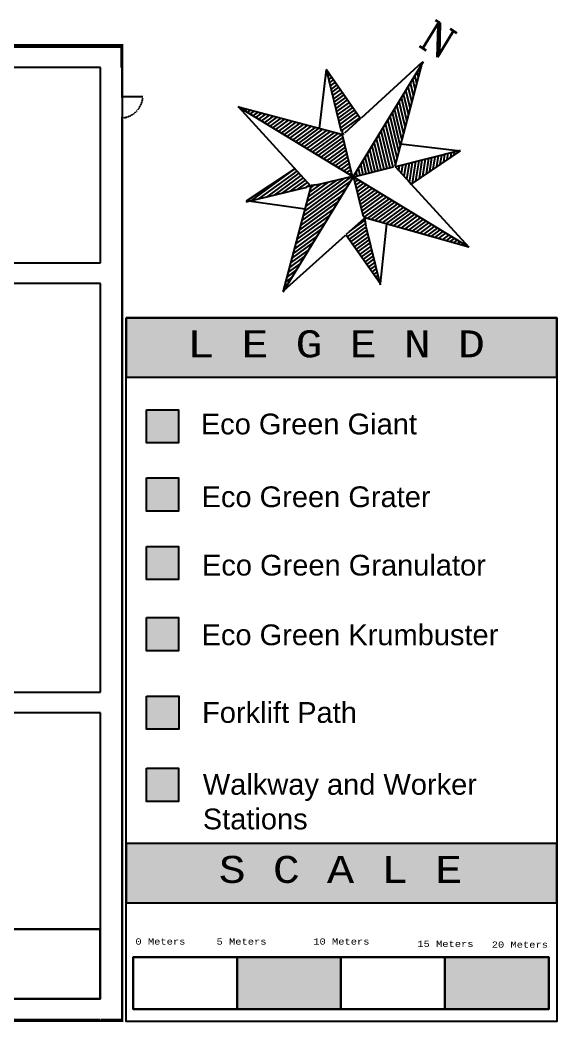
# Model space of a CAD drawing. Header units: millimetres. Extents: x 3191 to 879702, y -27549 to 222194.
# Drawn here: x 174287 to 200131, y -6863 to 41398 of the extents above; entities that cross this region are included whole.
import ezdxf
from ezdxf.enums import TextEntityAlignment as Align

# ---------------------------------------------------------------- set-up
doc = ezdxf.new("R2010")
doc.units = ezdxf.units.MM
doc.header["$MEASUREMENT"] = 0
doc.linetypes.add('ACAD_ISO03W100', pattern=[30, 12, -18])
for name, color, linetype in [('Dashed', 7, 'ACAD_ISO03W100'), ('Forklift-Forkliftway', 30, 'Continuous'), ('Giant', 31, 'Continuous'), ('Granulator', 11, 'Continuous'), ('Grater', 130, 'Continuous'), ('Krumbuster', 112, 'Continuous'), ('Worker-Walkway', 8, 'Continuous')]:
    doc.layers.add(name, color=color, linetype=linetype)
doc.styles.add('COMPLEX', font='complex', dxfattribs={"width": 1.2, "height": 1})
doc.styles.get("Standard").update_dxf_attribs({"font": 'arial.ttf'})

# ---------------------------------------------------------------- blocks, each defined once
blk = doc.blocks.new('*X41')
at = {"color": 0}
for p, q in [((700, 421.47), (700, 421.47)), ((700.3, 420.47), (700, 420.76)), ((700.6, 419.46), (700, 420.06)), ((700.9, 418.45), (700, 419.35)), ((701.2, 417.45), (700, 418.64)), ((701.49, 416.44), (700, 417.94)), ((701.79, 415.43), (700, 417.23)), ((702.09, 414.43), (700, 416.52)), ((702.39, 413.42), (700, 415.81)), ((702.69, 412.41), (700, 415.11)), ((702.99, 411.41), (700, 414.4)), ((703.29, 410.4), (700, 413.69)), ((703.59, 409.39), (700, 412.99)), ((703.89, 408.39), (700, 412.28)), ((704.19, 407.38), (700, 411.57)), ((704.49, 406.37), (700, 410.86)), ((704.79, 405.37), (700, 410.16)), ((704.75, 404.7), (700, 409.45)), ((704.4, 404.35), (700, 408.74)), ((704.04, 403.99), (700, 408.04)), ((703.69, 403.64), (700, 407.33)), ((703.34, 403.28), (700, 406.62)), ((702.99, 402.92), (700, 405.92)), ((702.64, 402.57), (700, 405.21)), ((702.29, 402.21), (700, 404.5)), ((701.94, 401.86), (700, 403.79)), ((701.58, 401.5), (700, 403.09)), ((701.23, 401.15), (700, 402.38)), ((700.88, 400.79), (700, 401.67)), ((700.53, 400.44), (700, 400.97)), ((700.18, 400.08), (700, 400.26))]:
    blk.add_line(p, q, dxfattribs=at)
blk = doc.blocks.new('*X42')
at = {"color": 0}
for p, q in [((711.92, 410.98), (711.63, 411.67)), ((712.2, 411.6), (712.01, 412.06)), ((712.48, 412.22), (712.39, 412.44)), ((710.78, 408.5), (710.11, 410.13)), ((711.06, 409.12), (710.49, 410.51)), ((711.35, 409.74), (710.87, 410.9)), ((711.63, 410.36), (711.25, 411.28)), ((709.64, 406.01), (708.58, 408.58)), ((709.93, 406.63), (708.96, 408.97)), ((710.21, 407.25), (709.34, 409.35)), ((710.5, 407.87), (709.72, 409.74)), ((708.79, 404.15), (707.44, 407.42)), ((709.08, 404.77), (707.82, 407.81)), ((709.36, 405.39), (708.2, 408.2)), ((705.23, 404.9), (705.15, 405.11)), ((705.85, 404.72), (705.53, 405.49)), ((706.46, 404.55), (705.91, 405.88)), ((707.08, 404.37), (706.29, 406.27)), ((707.69, 404.19), (706.67, 406.65))]:
    blk.add_line(p, q, dxfattribs=at)
blk = doc.blocks.new('*X43')
at = {"color": 0}
for p, q in [((711.92, 410.98), (711.63, 411.67)), ((712.2, 411.6), (712.01, 412.06)), ((712.48, 412.22), (712.39, 412.44)), ((710.78, 408.5), (710.11, 410.13)), ((711.06, 409.12), (710.49, 410.51)), ((711.35, 409.74), (710.87, 410.9)), ((711.63, 410.36), (711.25, 411.28)), ((709.64, 406.01), (708.58, 408.58)), ((709.93, 406.63), (708.96, 408.97)), ((710.21, 407.25), (709.34, 409.35)), ((710.5, 407.87), (709.72, 409.74)), ((708.31, 404), (707.05, 407.04)), ((708.79, 404.15), (707.44, 407.42)), ((709.08, 404.77), (707.82, 407.81)), ((709.36, 405.39), (708.2, 408.2)), ((705.23, 404.9), (705.15, 405.11)), ((705.85, 404.72), (705.53, 405.49)), ((706.46, 404.55), (705.91, 405.88)), ((707.08, 404.37), (706.29, 406.27)), ((707.69, 404.19), (706.67, 406.65))]:
    blk.add_line(p, q, dxfattribs=at)
blk = doc.blocks.new('*X44')
at = {"color": 0}
for p, q in [((700.3, 399.8), (700.39, 400)), ((700.69, 399.42), (700.93, 400)), ((701.07, 399.04), (701.47, 400)), ((701.45, 398.65), (702.01, 400)), ((701.84, 398.27), (702.55, 400)), ((702.22, 397.89), (703.09, 400)), ((702.6, 397.51), (703.63, 400)), ((702.99, 397.13), (704.18, 400)), ((703.37, 396.75), (704.72, 400)), ((703.75, 396.37), (705.26, 400)), ((704.14, 395.99), (705.8, 400)), ((704.52, 395.61), (706.34, 400)), ((705.52, 395.42), (707.42, 400)), ((706.14, 395.59), (707.96, 400)), ((706.75, 395.76), (708.51, 400)), ((707.36, 395.92), (709.05, 400)), ((707.97, 396.09), (709.59, 400)), ((708.58, 396.26), (710.13, 400)), ((709.19, 396.43), (710.67, 400)), ((709.8, 396.6), (711.21, 400)), ((710.41, 396.77), (711.75, 400)), ((711.03, 396.94), (712.29, 400)), ((711.64, 397.11), (712.83, 400)), ((712.25, 397.28), (713.38, 400)), ((712.86, 397.45), (713.92, 400)), ((713.47, 397.61), (714.46, 400)), ((714.08, 397.78), (715, 400)), ((714.69, 397.95), (715.54, 400)), ((715.3, 398.12), (716.08, 400)), ((715.91, 398.29), (716.62, 400)), ((716.53, 398.46), (717.16, 400)), ((717.14, 398.63), (717.71, 400)), ((717.75, 398.8), (718.25, 400)), ((718.36, 398.97), (718.79, 400)), ((718.97, 399.13), (719.33, 400)), ((719.58, 399.3), (719.87, 400)), ((720.19, 399.47), (720.41, 400)), ((720.8, 399.64), (720.95, 400)), ((721.42, 399.81), (721.49, 400))]:
    blk.add_line(p, q, dxfattribs=at)
blk = doc.blocks.new('*X45')
at = {"color": 0}
for p, q in [((704.13, 392.06), (705.35, 394.99)), ((704.3, 391.16), (705.71, 394.56)), ((704.76, 390.95), (706.05, 394.08)), ((705.22, 390.75), (706.44, 393.7)), ((705.67, 390.55), (706.82, 393.32)), ((706.13, 390.35), (707.2, 392.94)), ((706.59, 390.14), (707.59, 392.56)), ((707.05, 389.94), (707.97, 392.18)), ((707.5, 389.74), (708.35, 391.79)), ((707.96, 389.54), (708.74, 391.41)), ((708.42, 389.34), (709.12, 391.03)), ((708.88, 389.13), (709.5, 390.65)), ((709.33, 388.93), (709.89, 390.27)), ((709.79, 388.73), (710.27, 389.89)), ((710.25, 388.53), (710.65, 389.51)), ((710.71, 388.33), (711.04, 389.13)), ((711.16, 388.12), (711.42, 388.75)), ((711.62, 387.92), (711.8, 388.37)), ((712.08, 387.72), (712.19, 387.98)), ((712.53, 387.52), (712.57, 387.6))]:
    blk.add_line(p, q, dxfattribs=at)
blk = doc.blocks.new('*X46')
at = {"color": 0}
for p, q in [((695.95, 391.9), (698.89, 398.99)), ((696.17, 391.13), (699.81, 399.91)), ((696.4, 390.37), (700, 399.07)), ((695.5, 393.42), (697.05, 397.17)), ((695.72, 392.66), (697.97, 398.08)), ((696.62, 389.61), (700, 397.76)), ((695.05, 394.94), (695.29, 395.53)), ((695.27, 394.18), (696.13, 396.25)), ((696.85, 388.85), (700, 396.45)), ((697.08, 388.09), (700, 395.15)), ((697.3, 387.32), (700, 393.84)), ((697.53, 386.56), (700, 392.53)), ((697.75, 385.8), (700, 391.23)), ((697.98, 385.04), (700, 389.92)), ((698.2, 384.27), (700, 388.61)), ((698.43, 383.51), (700, 387.31)), ((698.65, 382.75), (700, 386)), ((698.88, 381.99), (700, 384.69)), ((699.1, 381.23), (700, 383.39)), ((699.33, 380.46), (700, 382.08)), ((699.56, 379.7), (700, 380.77)), ((699.78, 378.94), (700, 379.47))]:
    blk.add_line(p, q, dxfattribs=at)
blk = doc.blocks.new('*X47')
at = {"color": 0}
for p, q in [((687.85, 388.02), (691.23, 396.19)), ((688.77, 388.94), (691.72, 396.05)), ((689.69, 389.85), (692.2, 395.91)), ((690.61, 390.76), (692.68, 395.77)), ((691.53, 391.68), (693.17, 395.63)), ((692.45, 392.59), (693.65, 395.49)), ((693.37, 393.51), (694.13, 395.35)), ((694.29, 394.42), (694.62, 395.21))]:
    blk.add_line(p, q, dxfattribs=at)
blk = doc.blocks.new('*X48')
at = {"color": 0}
for p, q in [((688.48, 400), (689.93, 403.5)), ((689.02, 400), (690.55, 403.68)), ((689.56, 400), (691.16, 403.87)), ((690.1, 400), (691.78, 404.05)), ((690.65, 400), (692.4, 404.23)), ((691.19, 400), (693.01, 404.41)), ((691.73, 400), (693.63, 404.6)), ((692.27, 400), (694.25, 404.78)), ((692.81, 400), (694.89, 405.01)), ((693.35, 400), (695.27, 404.63)), ((693.89, 400), (695.65, 404.25)), ((694.43, 400), (696.03, 403.87)), ((694.98, 400), (696.42, 403.48)), ((683.61, 400), (684.38, 401.86)), ((684.15, 400), (685, 402.04)), ((684.69, 400), (685.61, 402.22)), ((685.23, 400), (686.23, 402.41)), ((685.77, 400), (686.85, 402.59)), ((686.32, 400), (687.46, 402.77)), ((686.86, 400), (688.08, 402.95)), ((687.4, 400), (688.7, 403.14)), ((687.94, 400), (689.31, 403.32)), ((695.52, 400), (696.8, 403.1)), ((696.06, 400), (697.18, 402.72)), ((696.6, 400), (697.57, 402.33)), ((697.14, 400), (697.95, 401.95)), ((678.74, 400), (678.83, 400.22)), ((679.28, 400), (679.45, 400.4)), ((679.82, 400), (680.06, 400.58)), ((680.36, 400), (680.68, 400.76)), ((680.9, 400), (681.3, 400.95)), ((681.45, 400), (681.91, 401.13)), ((681.99, 400), (682.53, 401.31)), ((682.53, 400), (683.15, 401.49)), ((683.07, 400), (683.76, 401.68)), ((697.68, 400), (698.33, 401.57)), ((698.22, 400), (698.71, 401.19)), ((698.76, 400), (699.1, 400.8)), ((699.3, 400), (699.48, 400.42)), ((678.2, 400), (678.21, 400.03)), ((699.85, 400), (699.86, 400.04))]:
    blk.add_line(p, q, dxfattribs=at)
blk = doc.blocks.new('*X49')
at = {"color": 0}
for p, q in [((687.23, 412.67), (687.24, 412.68)), ((687.62, 412.28), (687.7, 412.48)), ((688, 411.9), (688.15, 412.27)), ((688.38, 411.52), (688.61, 412.07)), ((688.76, 411.14), (689.06, 411.86)), ((689.15, 410.75), (689.52, 411.66)), ((689.53, 410.37), (689.98, 411.45)), ((689.91, 409.99), (690.43, 411.25)), ((690.29, 409.61), (690.89, 411.04)), ((690.68, 409.22), (691.35, 410.84)), ((691.06, 408.84), (691.8, 410.63)), ((691.44, 408.46), (692.26, 410.43)), ((691.83, 408.07), (692.71, 410.22)), ((692.21, 407.69), (693.17, 410.02)), ((692.59, 407.31), (693.63, 409.81)), ((692.97, 406.93), (694.08, 409.61)), ((693.36, 406.54), (694.54, 409.4)), ((693.74, 406.16), (695, 409.2)), ((694.12, 405.78), (695.45, 408.99)), ((694.5, 405.4), (695.91, 408.78))]:
    blk.add_line(p, q, dxfattribs=at)

msp = doc.modelspace()

# ---------------------------------------------------------------- hatches: boundary and pattern name
at = {"true_color": 0x000000}
h = msp.add_hatch(color=18, dxfattribs=at)
h.dxf.hatch_style = 1
h.paths.add_polyline_path([(179392.15729, 27051.61727), (179392.15729, 24194.61727), (200131.15729, 24194.61727), (200131.15729, 27051.61727)])
h = msp.add_hatch(color=18, dxfattribs=at)
h.dxf.hatch_style = 1
h.paths.add_polyline_path([(179392.15748, 1736.11645), (179392.15748, -1120.88355), (200131.15748, -1120.88355), (200131.15748, 1736.11645)])
h = msp.add_hatch(color=256)
h.dxf.hatch_style = 1
h.paths.add_polyline_path([(189735.65729, -3742.88273), (184735.65729, -3742.88273), (184735.65729, -6242.88273), (189735.65729, -6242.88273)])
h.paths.add_polyline_path([(199735.65729, -3742.88273), (194735.65729, -3742.88273), (194735.65729, -6242.88273), (199735.65729, -6242.88273)])
at = {"layer": 'Forklift-Forkliftway'}
h = msp.add_hatch(color=256, dxfattribs=at)
h.dxf.hatch_style = 1
h.paths.add_polyline_path([(180375.65579, 8830.61746), (180375.65579, 7233.11746), (181926.15579, 7233.11746), (181926.15579, 8830.61746)])
at = {"layer": 'Giant'}
h = msp.add_hatch(color=256, dxfattribs=at)
h.dxf.hatch_style = 1
h.paths.add_polyline_path([(180369.65729, 21030.11727), (181920.15729, 21030.11727), (181920.15729, 22627.61727), (180369.65729, 22627.61727)])
at = {"layer": 'Granulator'}
h = msp.add_hatch(color=256, dxfattribs=at)
h.dxf.hatch_style = 1
h.paths.add_polyline_path([(180369.65702, 14448.11722), (181920.15702, 14448.11722), (181920.15702, 16045.61722), (180369.65702, 16045.61722)])
at = {"layer": 'Grater'}
h = msp.add_hatch(color=256, dxfattribs=at)
h.dxf.hatch_style = 1
h.paths.add_polyline_path([(181920.15715, 19342.61725), (180369.65715, 19342.61725), (180369.65715, 17745.11725), (181920.15715, 17745.11725)])
at = {"layer": 'Krumbuster'}
h = msp.add_hatch(color=256, dxfattribs=at)
h.dxf.hatch_style = 1
h.paths.add_polyline_path([(180369.65688, 12615.61722), (180369.65688, 11018.11722), (181920.15688, 11018.11722), (181920.15688, 12615.61722)])
at = {"layer": 'Worker-Walkway'}
h = msp.add_hatch(color=256, dxfattribs=at)
h.dxf.hatch_style = 1
h.paths.add_polyline_path([(180369.65634, 5359.61739), (180369.65634, 3762.11739), (181920.15634, 3762.11739), (181920.15634, 5359.61739)])

# ---------------------------------------------------------------- linework, layer by layer
at = {"color": 0}
for p, q in [((190320.73419, 33848.58506), (193702.72504, 39400.22875)), ((190718.03034, 36691.73344), (193646.74493, 39365.13195)), ((193646.74493, 39365.13195), (192325.87093, 34357.06066)), ((188703.74732, 36177.32628), (189043.01803, 39021.10132)), ((189043.01803, 39021.10132), (190670.3165, 36648.17914)), ((189767.87932, 36036.45523), (189043.01803, 39021.10132)), ((184769.0905, 37230.57591), (195872.37788, 30466.5942)), ((188305.73539, 33380.71688), (184794.32524, 37215.20322)), ((184794.32524, 37215.20322), (189827.63127, 35878.95654)), ((189925.40058, 35968.20263), (190670.01863, 36647.90723)), ((190295.49945, 33863.95774), (189797.4655, 35914.63294)), ((189802.39653, 35894.32923), (189803.55572, 36066.62101)), ((189827.63127, 35878.95654), (189893.10179, 35938.71955)), ((192610.04434, 35434.4993), (195477.87777, 35101.06647)), ((195475.27592, 35111.50669), (192352.67736, 34333.3119)), ((195465.78623, 35092.87837), (193123.00753, 33506.40492)), ((192251.91705, 34308.20103), (190345.96894, 33833.21237)), ((192325.87093, 34357.06066), (193032.56013, 33584.2684)), ((185184.47393, 32687.18056), (187520.47088, 34238.23164)), ((190320.73419, 33848.58506), (186938.74334, 28296.94136)), ((190320.73419, 33848.58506), (186938.74334, 28296.94136)), ((190295.49945, 33863.95774), (188548.12225, 33445.13661)), ((190345.96894, 33833.21237), (190795.14802, 32007.20304)), ((188080.98349, 33333.17018), (185154.89853, 32631.82979)), ((186969.48871, 28347.41085), (188305.73539, 33380.71688)), ((188280.50065, 33396.08957), (188118.07093, 33356.64133)), ((188564.75265, 33465.12398), (188295.87333, 33421.32431)), ((193030.12538, 33582.04191), (193115.69167, 33495.31642)), ((193095.56991, 33515.36474), (195897.61263, 30451.22152)), ((193123.00753, 33506.40492), (193112.84363, 33499.52217)), ((188016.83061, 32292.48506), (185184.47393, 32687.18056)), ((192061.93153, 32787.86974), (190834.72042, 31909.29049)), ((190795.14802, 32007.20304), (190885.18991, 31878.54511)), ((190885.18991, 31878.54511), (190864.16155, 31859.58199)), ((195897.61263, 30451.22152), (190885.18991, 31878.54511)), ((190943.20306, 31462.60876), (190885.18991, 31878.54511)), ((190849.40481, 31846.27453), (189989.82466, 31071.11504)), ((190929.91647, 31459.3404), (191623.66333, 28639.11059)), ((191929.60866, 31581.13933), (191613.82303, 28701.30354)), ((189941.49633, 31027.53311), (186969.48871, 28347.41085)), ((191613.82303, 28701.30354), (189975.19638, 31057.92343))]:
    msp.add_line(p, q, dxfattribs=at)
msp.add_line((180201.17179, 37698.5266), (179201.17179, 37698.5266))
at = {"const_width": 100}
for points in [[(179201.17179, 37698.5266), (179201.17179, 40187.16726), (139137.05081, 40187.16726)], [(157616.26417, -6812.83274), (179201.17179, -6812.83274), (179201.17179, 36685.03834)]]:
    msp.add_lwpolyline(points, dxfattribs=at)
for points in [[(179392.15729, 27051.61727), (200131.15729, 27051.61727), (200131.15729, -6834.88273), (179392.15729, -6834.88273)], [(179735.65729, -3742.88273), (199735.65729, -3742.88273), (199735.65729, -6242.88273), (179735.65729, -6242.88273)]]:
    msp.add_lwpolyline(points, close=True)
for points in [[(179392.15729, 27051.61727), (179392.15729, 24194.61727), (200131.15729, 24194.61727), (200131.15729, 27051.61727), (179392.15729, 27051.61727)], [(179392.15748, 1736.11645), (179392.15748, -1120.88355), (200131.15748, -1120.88355), (200131.15748, 1736.11645), (179392.15748, 1736.11645)], [(179735.65729, -6242.88273), (184735.65729, -6242.88273), (184735.65729, -3742.88273), (179735.65729, -3742.88273), (179735.65729, -6242.88273), (189735.65729, -6242.88273), (189735.65729, -3742.88273), (184735.65729, -3742.88273), (184735.65729, -6242.88273), (194735.65729, -6242.88273), (194735.65729, -3742.88273), (189735.65729, -3742.88273), (189735.65729, -6242.88273), (199735.65729, -6242.88273), (199735.65729, -3742.88273), (194735.65729, -3742.88273), (194735.65729, -6242.88273)]]:
    msp.add_lwpolyline(points)
at = {"layer": 'Dashed'}
msp.add_arc((179117.38337, 37767.8014), 1086.00016, 274.424952193, 356.342679491, dxfattribs=at)
at = {"layer": 'Forklift-Forkliftway'}
msp.add_lwpolyline([(180375.65579, 8830.61746), (181926.15579, 8830.61746), (181926.15579, 7233.11746), (180375.65579, 7233.11746)], close=True, dxfattribs=at)
for points in [[(141701.17207, -5747.5), (178144.5, -5747.5), (178144.5, -2387.5), (170285.50019, -2387.5)], [(170285.50019, -2387.5), (178144.5, -2387.5), (178144.5, -5747.50012), (141701.17207, -5747.49988)]]:
    msp.add_lwpolyline(points, dxfattribs=at)
at = {"layer": 'Giant'}
msp.add_lwpolyline([(180369.65729, 22627.61727), (181920.15729, 22627.61727), (181920.15729, 21030.11727), (180369.65729, 21030.11727)], close=True, dxfattribs=at)
at = {"layer": 'Granulator'}
msp.add_lwpolyline([(180369.65702, 16045.61722), (181920.15702, 16045.61722), (181920.15702, 14448.11722), (180369.65702, 14448.11722)], close=True, dxfattribs=at)
at = {"layer": 'Grater'}
msp.add_lwpolyline([(180369.65715, 19342.61725), (181920.15715, 19342.61725), (181920.15715, 17745.11725), (180369.65715, 17745.11725)], close=True, dxfattribs=at)
at = {"layer": 'Krumbuster'}
msp.add_lwpolyline([(180369.65688, 12615.61722), (181920.15688, 12615.61722), (181920.15688, 11018.11722), (180369.65688, 11018.11722)], close=True, dxfattribs=at)
at = {"layer": 'Worker-Walkway'}
for points in [[(145561, 39109.5), (145561, 40106.5), (179150, 40106.5), (179150, 39109.5)], [(178153.50007, 40105.16729), (179150.50007, 40105.16729)], [(178153.50007, 39109.5), (146576.94874, 39109.5)], [(178153.50007, 29709.49983), (178153.50007, 39109.5)], [(179150.50007, 37700.98753), (179201.17179, 37700.98753), (179201.17179, 36685.03834), (179150.50007, 36685.03834)], [(178153.50007, 28712.49983), (173718.5, 28712.49983), (173165, 29709.49983), (178153.50007, 29709.49983)], [(178153.50007, 9019.81598), (178153.50007, 28712.49983)], [(178153.50007, 8022.81598), (168335.2488, 8022.81598), (168335.2488, 9019.81598), (178153.50007, 9019.81598)], [(178153.50007, -5756.5), (178153.50007, 8022.81598)], [(158994.94925, -5756.5), (178153.50007, -5756.5)], [(178130.49996, -6753.5), (157632.21347, -6753.5)], [(179150.50007, -6754.50001), (178153.50007, -6754.50001)]]:
    msp.add_lwpolyline(points, dxfattribs=at)
msp.add_lwpolyline([(180369.65634, 5359.61739), (181920.15634, 5359.61739), (181920.15634, 3762.11739), (180369.65634, 3762.11739)], close=True, dxfattribs=at)

# ---------------------------------------------------------------- block references
at = {"color": 0, "xscale": 295.4846481471694, "yscale": 295.4846481471694, "zscale": 295.4846481471694, "rotation": 328.6507575566577}
for name in ['*X41', '*X49', '*X48', '*X43', '*X42', '*X47', '*X46', '*X44', '*X45']:
    msp.add_blockref(name, (-47813.21696, 40518.40867), dxfattribs=at)

# ---------------------------------------------------------------- texts
at = {"color": 0, "style": 'COMPLEX'}
msp.add_text('N', height=1477.42324, rotation=328.650757556, dxfattribs=at).set_placement((194414.22002, 40454.57737), align=Align.MIDDLE)
at = {"attachment_point": 1}
for s, insert, char_height in [('{\\fCourier New|b0|i0|c0|p49;\\C256;\\c16777215;L E G E N D}', (182336.65729, 26451.11727), 1300), ('Eco Green Giant', (182989.65729, 22440.61727), 1000), ('Eco Green Grater', (183024.26615, 18934.96204), 1000), ('Eco Green Granulator', (183044.26615, 15640.46204), 1000), ('Eco Green Krumbuster', (183024.26615, 12284.46204), 1000), ('Forklift Path', (183049.76615, 8544.46204), 1000), ('Walkway and Worker\\PStations', (183084.76615, 5081.46204), 1000), ('{\\fCourier New|b0|i0|c0|p49;\\C256;\\c16777215;S C A L E}', (183850.15729, 1135.61645), 1300), ('{\\fCourier New|b0|i0|c0|p49;5 Meters}', (183746.15729, -2839.38273), 300), ('{\\fCourier New|b0|i0|c0|p49;10 Meters}', (188401.83383, -2836.37978), 300), ('{\\fCourier New|b0|i0|c0|p49;15 Meters}', (193410.33383, -2949.87978), 300), ('{\\fCourier New|b0|i0|c0|p49;20 Meters}', (196992.83383, -2988.37978), 300)]:
    msp.add_mtext(s, dxfattribs=dict(at, insert=insert, char_height=char_height))
at = {"insert": (179840.83383, -2837.37978), "char_height": 300, "width": 2467.429127, "attachment_point": 1}
msp.add_mtext('{\\fCourier New|b0|i0|c0|p49;0 Meters}', dxfattribs=at)

doc.saveas('drawing.dxf')
